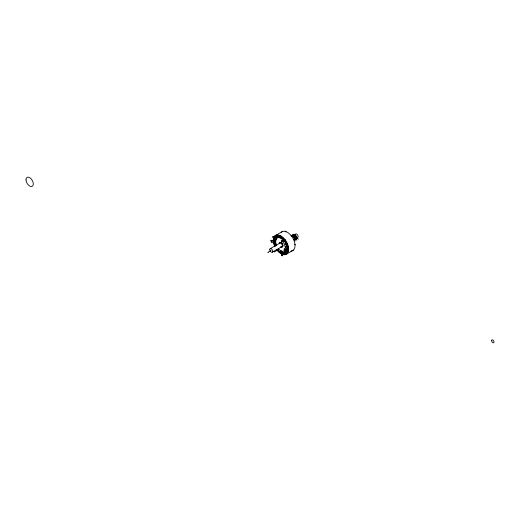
<?xml version="1.0" encoding="UTF-8"?>
<svg xmlns="http://www.w3.org/2000/svg" width="520" height="520" viewBox="0 0 520 520"><rect width="100%" height="100%" fill="white"/><g stroke="black" fill="none" stroke-linecap="round" stroke-linejoin="round"><path stroke-width="0.78" d="M295.159 238.921C295.002 238.036 294.132 239.869 295.256 239.817L295.711 238.94L295.139 238.622M295.256 239.817L295.256 239.064L294.704 238.875M297.329 238.524C297.07 239.148 295.594 237.107 296.868 238.888L297.317 237.939L296.322 237.991M296.901 238.661L297.343 238.277M281.879 251.154L281.593 250.698L281.515 251.082M285.883 249.659L285.733 246.161M295.406 239.395L295.406 239.395A2.788 1.612 60 0 0 296.738 238.42M284.889 249.691L284.44 249.555L284.889 249.652L284.889 250.393L284.31 249.386L284.889 249.763M291.882 235.827L292.168 235.125L291.974 236.1M295.276 239.714L295.724 239.337M275.308 237.601C277.342 235.95 280.384 236.886 281.567 236.626M283.517 253.714A7.566 4.368 60 0 1 281.365 252.766L280.527 251.459M282.055 241.586L282.692 241.631L282.503 240.792L282.178 241.742L281.781 241.326L282.113 241.131M284.486 253.474C283.803 251.674 289.075 250.958 287.814 248.736M273.026 251.407L272.428 251.446M272.233 240.91L272.09 240.272L271.726 241.735L270.978 241.124L271.564 240.916L271.349 240.533A0.799 0.461 60 0 0 271.063 240.455L271.525 240.292L271.889 241.007M271.726 241.735L271.512 240.435A0.799 0.461 60 0 0 271.219 240.364L271.063 240.286M284.726 250.153C283.355 249.899 284.993 249.373 284.512 249.191A0.799 0.461 60 0 0 284.219 249.119L284.96 249.236L284.889 250.393M284.726 249.594L284.674 249.1A0.799 0.461 60 0 0 284.382 249.022L284.219 249.119M285.149 231.621L285.324 231.316A0.747 0.728 31.7 0 1 285.688 231.147L285.994 231.777A0.747 0.728 31.7 0 1 285.753 231.914M273.175 251.414L272.656 251.427M286.208 243.275L286.377 243.678M278.421 236.399C277.908 234.585 277.764 236.418 277.466 236.483M275.308 244.621L275.243 245.154A7.566 4.368 60 0 0 275.711 246.35M284.31 252.811L281.632 252.089L281.365 252.766A7.566 4.368 60 0 1 277.829 249.633L277.401 249.88A7.566 4.368 60 0 0 280.93 253.013A7.566 4.368 60 0 0 284.466 253.955L285.084 253.533L284.798 252.792L286.728 251.635L287.482 252.219L286.995 251.258M274.482 251.836L274.06 251.219L274.437 251.875L278.506 249.535M293.183 235.8L292.942 235.417L293.079 235.82M276.283 237.166L275.997 237.575L278.018 236.405M282.217 240.591C283.12 240.364 282.978 242.593 282.217 241.494C280.631 238.284 283.192 241.15 282.367 241.547M274.827 235.911L282.653 231.394M273.565 236.964C272.389 235.228 273.956 239.011 273.189 237.133C273.962 235.768 272.285 237.347 273.709 237.497M273.565 236.808C272.545 235.664 272.688 238.238 273.709 237.698M274.3 241.599A7.566 4.368 60 0 0 275.243 245.154L274.814 245.401A7.566 4.368 60 0 1 273.871 240.773A7.566 4.368 60 0 1 274.814 237.244L275.243 236.997A7.566 4.368 60 0 1 277.829 235.502A7.566 4.368 60 0 1 280.436 235.911M274.814 237.244A7.566 4.368 60 0 1 277.401 235.749L277.829 235.502M275.918 237.075L277.264 236.301M275.983 237.211L277.329 236.438M278.187 236.275L275.997 237.542L278.089 236.171M271.063 240.455L271.564 240.929M277.401 235.749A7.566 4.368 60 0 1 280.93 236.697L281.365 236.451M274.781 237.653A7.566 4.368 60 0 0 274.3 240.526L276.361 239.857M282.841 240.65L282.99 241.286L283.147 240.643M280.93 236.697A7.566 4.368 60 0 1 284.466 239.831L284.895 239.577M281.892 241.586C283.296 242.086 281.658 240.019 282.217 241.494M270.186 248.683L279.864 243.1M291.005 235.963A2.788 1.612 60 0 1 293.657 236.503L294.093 236.256M295.276 235.567L295.704 235.319M294.717 238.966L295.146 238.667M296.322 238.03L296.751 237.692M294.723 239.05L295.152 238.752A2.788 1.612 60 0 0 293.605 235.775A2.788 1.612 60 0 0 291.434 235.716M272.337 252.167L282.009 246.584M295.269 239.122L295.698 238.81M296.887 238.264L297.317 237.939M295.282 239.258L295.711 238.94M296.894 238.329L297.329 238.004M295.295 239.395L295.724 239.077M296.907 238.466L297.343 238.147M295.295 239.525L295.731 239.207M284.466 253.955A7.566 4.368 60 0 0 287.053 252.467A7.566 4.368 60 0 0 287.995 248.931A7.566 4.368 60 0 0 287.053 244.309L287.482 244.062M296.894 238.719L297.343 238.407M295.269 239.772L295.711 239.46M280.956 252.057L282.302 251.277M280.969 252.187L282.315 251.407M281.008 252.323L282.353 251.544M281.073 252.46L282.418 251.68M280.93 253.013L281.365 252.766M287.918 248.839L288.431 248.683M284.284 252.947L286.975 251.394M284.297 253.078L287.489 251.232M284.895 252.895L287.586 251.336M284.98 253.019L286.325 252.239M282.477 254.572L282.62 255.21L282.783 254.566M282.373 255.112C281.158 253.13 282.815 257.329 281.97 255.099C282.952 253.975 280.917 255.658 282.516 255.639M287.053 252.467L287.482 252.219A7.566 4.368 60 0 0 287.95 251.556M282.002 254.553C282.692 255.106 280.735 254.806 282.516 255.847M285.623 254.618L293.449 250.094M275.886 245.622L275.243 245.154M270.992 250.471L267.813 252.415L268.222 252.35M275.997 245.388L276.367 245.479M287.333 244.614C286.786 244.498 287.293 247.786 288.308 248.281M284.219 248.95L284.863 249.529M281.918 254.65L282.373 254.956M276.192 238.596L276.458 239.103L276.075 238.908M275.6 237.906L275.015 240.63M275.496 244.602L275.015 241.248L274.502 241.053M284.694 253.656L284.895 253.708A7.566 4.368 60 0 0 287.482 252.219M271.538 241.456L271.128 240.786L271.726 240.825M294.625 244.478L295.204 244.797L294.879 244.66M297.128 238.407L298.382 239.129M295.51 239.337L296.771 240.065M294.457 240.591L295.159 240.994M287.333 243.802C286.124 243.503 284.577 241.072 285.084 239.974M284.31 239.798L281.632 237.425L281.717 236.886M282.516 241.131L284.577 244.478L285.422 248.014M275.951 237.4L275.496 236.919L275.204 237.328M277.68 249.373L278.142 249.853L278.428 249.444M280.111 238.18L280.183 238.661M283.003 240.558L282.99 241.286M282.639 254.482L282.62 255.21M282.055 239.947L282.055 241.683M272.09 240.272L272.07 241M292.877 235.242A2.788 1.612 60 0 1 294.964 234.65A2.788 1.612 60 0 1 296.777 237.855M295.12 239.356A2.788 1.612 60 0 1 294.658 240.136M274.827 246.74A10.888 6.285 60 0 1 279.266 235.209A10.888 6.285 60 0 1 288.45 251.121A10.888 6.285 60 0 1 276.244 249.203M281.229 232.213A10.888 6.285 60 0 1 293.241 238.843A10.888 6.285 60 0 1 290.894 251.095M284.466 239.831A7.566 4.368 60 0 1 287.053 244.309M292.318 236.165A2.047 1.183 60 0 1 293.865 237.562A2.047 1.183 60 0 1 294.053 239.519M294.164 237.081A2.047 1.183 60 0 1 294.405 237.556M294.567 238.043A2.047 1.183 60 0 1 294.639 238.511M279.519 243.672A2.047 1.183 60 0 1 281.756 243.939A2.047 1.183 60 0 1 281.723 246.701M280.813 242.808A2.047 1.183 60 0 1 282.477 244.446A2.047 1.183 60 0 1 282.334 246.395M295.262 234.585A2.047 1.183 60 0 1 297.648 235.072A2.047 1.183 60 0 1 297.122 237.601M279.481 243.731A2.522 1.456 60 0 1 281.171 242.547A2.522 1.456 60 0 1 283.036 245.577A2.522 1.456 60 0 1 281.353 246.76M279.195 243.406A2.522 1.456 60 0 1 281.307 243.042A2.522 1.456 60 0 1 282.678 246.279A2.522 1.456 60 0 1 280.566 246.636M292.962 235.911A2.047 1.183 60 0 1 295.035 235.969A2.047 1.183 60 0 1 295.451 238.823M294.359 234.982A2.047 1.183 60 0 1 294.736 235.118M295.464 235.722A2.047 1.183 60 0 1 295.776 236.151M296.023 236.626A2.047 1.183 60 0 1 296.257 237.582M292.448 235.489A2.788 1.612 60 0 1 294.619 234.962A2.788 1.612 60 0 1 296.348 238.303A2.788 1.612 60 0 1 294.476 239.415M293.657 236.503A2.788 1.612 60 0 1 294.522 240.065M278.187 237.315A7.898 4.563 60 0 1 280.618 236.906M282.048 237.425A7.898 4.563 60 0 1 283.023 238.03M284.875 239.753A7.898 4.563 60 0 1 285.701 240.832M287.651 245.115A7.898 4.563 60 0 1 287.865 246.337M287.313 249.841A7.898 4.563 60 0 1 285.376 251.199M277.901 237.913A7.898 4.563 60 0 1 278.726 237.01M279.838 236.555A7.898 4.563 60 0 1 281.151 236.594M287.021 250.439A7.898 4.563 60 0 1 285.916 250.887M277.647 237.627A7.898 4.563 60 0 1 284.336 240.065A7.898 4.563 60 0 1 287.261 248.846M286.774 250.146A7.898 4.563 60 0 1 285.948 251.056M278.44 237.608A7.898 4.563 60 0 1 279.266 236.697M287.56 250.127A7.898 4.563 60 0 1 286.449 250.575M276.575 245.453A7.898 4.563 60 0 1 279.084 237.458A7.898 4.563 60 0 1 286.702 246.35A7.898 4.563 60 0 1 281.548 251.264M281.06 250.984A7.898 4.563 60 0 1 278.72 248.931M280.748 251.667L280.709 251.173L280.748 251.667M284.784 250.887C285.298 252.044 285.688 249.607 284.784 250.887M271.564 241.124C271.343 241.975 270.836 240.364 271.564 241.124M284.726 249.782C284.505 250.633 284.005 249.041 284.726 249.782M271.707 242.041L272.155 242.6L271.707 242.041M273.988 237.9L274.437 238.466L273.988 237.9M284.05 250.419L284.499 250.978L284.05 250.419M274.983 239.375C275.32 240.636 276.107 238.297 274.983 239.375M285.142 243.834L285.818 244.166L285.142 243.834M26 179.953A5.181 2.99 60 0 0 31.648 186.544A5.181 2.99 60 0 0 31.323 179.042A5.181 2.99 60 0 0 26 179.953M491.634 340.717A1.677 0.969 60 0 0 493.46 342.849A1.677 0.969 60 0 0 493.356 340.425A1.677 0.969 60 0 0 491.634 340.717M269.815 249.678A2.047 1.183 60 0 0 272.051 252.285A2.047 1.183 60 0 0 271.921 249.321A2.047 1.183 60 0 0 269.815 249.678"/></g></svg>
